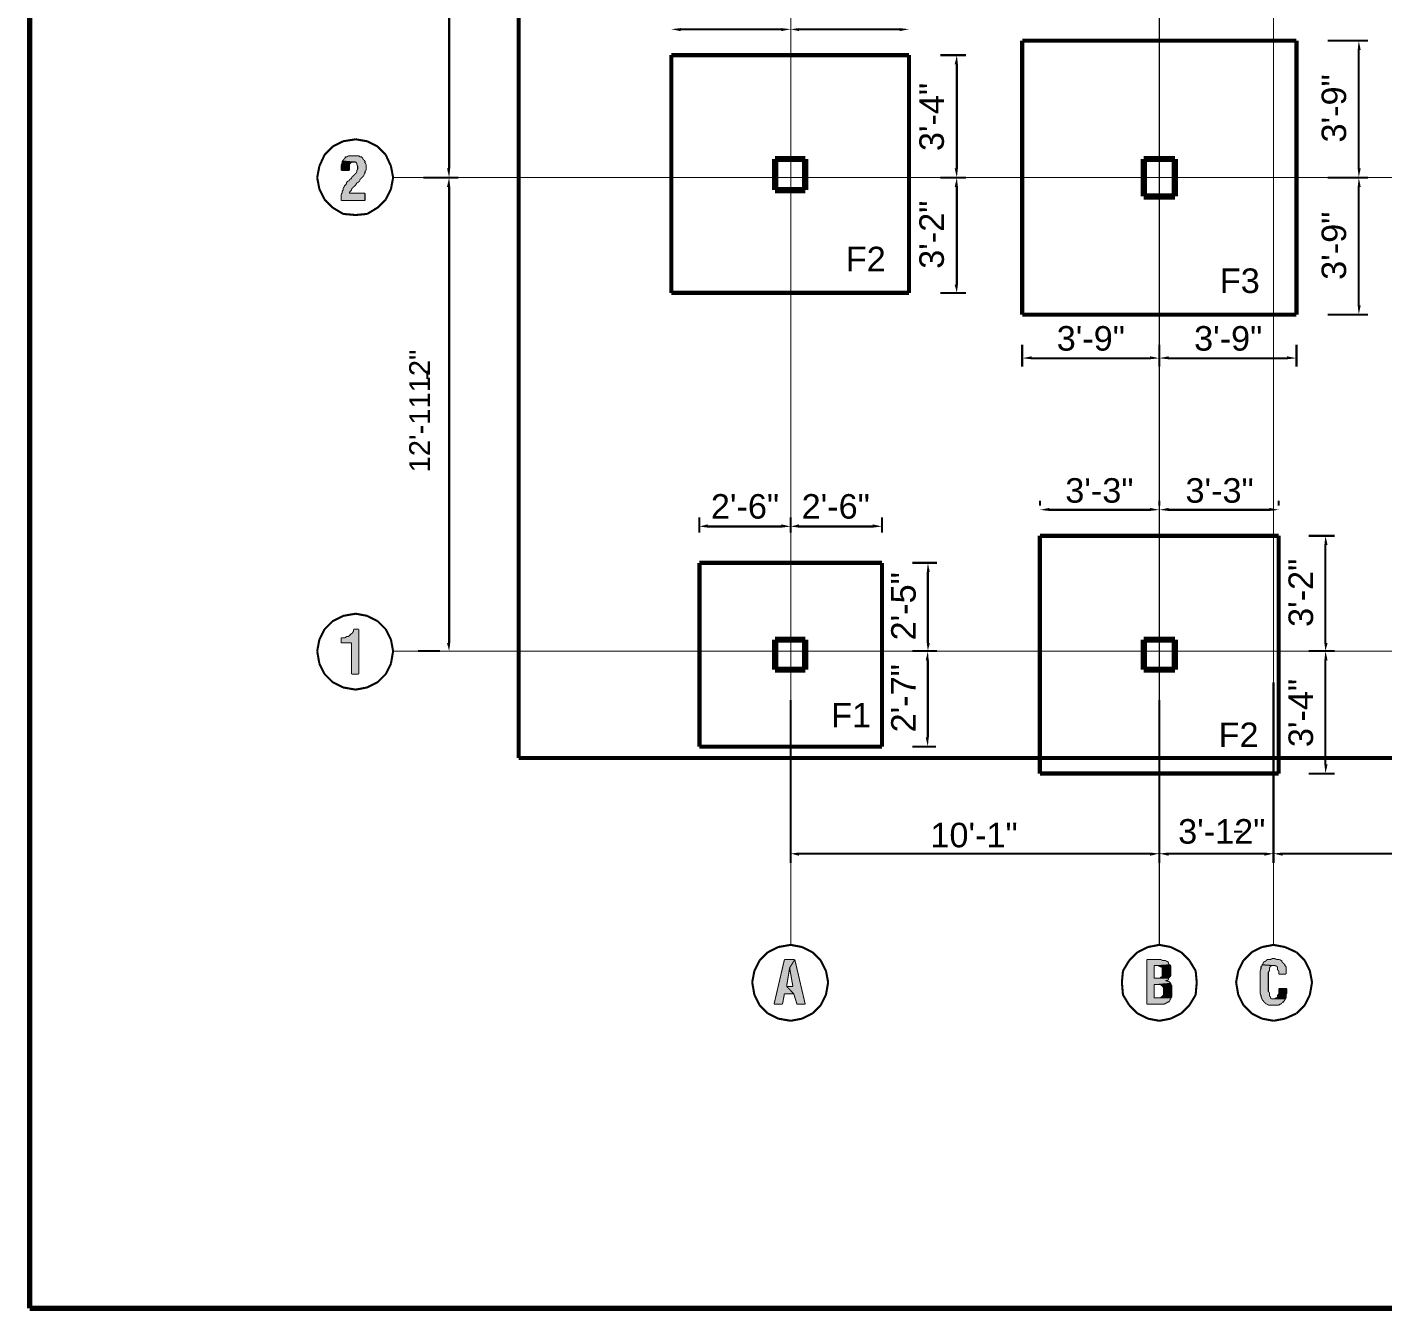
# Model space of a CAD drawing. Header units: millimetres. Extents: x 5 to 350, y 3 to 213.
# Drawn here: x 5 to 115.6, y 2.9 to 107.6 of the extents above; entities that cross this region are included whole.
import ezdxf

# ---------------------------------------------------------------- set-up
doc = ezdxf.new("R2010")
doc.units = ezdxf.units.MM
for name, color, linetype in [('H', 251, 'Continuous'), ('P', 255, 'Continuous'), ('T', 255, 'Continuous')]:
    doc.layers.add(name, color=color, linetype=linetype)
doc.styles.get("Standard").update_dxf_attribs({"font": 'arial.ttf'})

msp = doc.modelspace()

# ---------------------------------------------------------------- hatches: boundary and pattern name
at = {"layer": 'H', "linetype": 'Continuous'}
for points in [[(58.332, 107.28), (57.573, 107.438), (58.332, 107.527), (58.332, 107.28)], [(66.552, 107.28), (66.552, 107.527), (67.31, 107.438), (66.552, 107.28)], [(67.98, 107.28), (67.31, 107.438), (67.98, 107.527), (67.98, 107.28)], [(76.2, 107.28), (76.2, 107.527), (76.958, 107.438), (76.2, 107.28)], [(113.542, 105.745), (113.63, 106.504), (113.788, 105.745), (113.542, 105.745)], [(80.68, 104.563), (80.857, 105.322), (80.945, 104.563), (80.68, 104.563)], [(30.656, 93.468), (30.656, 93.98), (30.727, 94.068), (30.727, 94.227), (30.815, 94.315), (30.815, 94.492), (30.903, 94.58), (30.903, 94.65), (31.08, 94.827), (31.08, 94.915), (31.238, 95.074), (31.327, 95.074), (31.327, 95.162), (31.415, 95.25), (31.503, 95.25), (31.503, 95.338), (31.926, 95.762), (31.926, 95.92), (31.997, 96.008), (31.997, 96.273), (31.926, 96.432), (31.926, 96.52), (31.838, 96.608), (31.662, 96.608), (30.727, 96.696), (30.815, 96.696), (30.815, 96.767), (30.992, 96.943), (30.992, 97.032), (31.15, 97.032), (31.238, 97.12), (32.085, 97.12), (32.173, 97.032), (32.35, 97.032), (32.35, 96.943), (32.42, 96.943), (32.42, 96.855), (32.597, 96.696), (32.597, 96.52), (32.685, 96.432), (32.685, 95.92), (32.597, 95.85), (32.597, 95.673), (32.508, 95.585), (32.508, 95.497), (32.173, 95.162), (32.173, 95.074), (31.997, 94.915), (31.926, 94.915), (31.838, 94.738), (31.503, 94.403), (31.503, 94.315), (31.327, 94.156), (31.327, 94.068), (32.597, 94.068), (32.597, 93.468), (30.656, 93.468)], [(30.656, 95.92), (30.656, 96.344), (30.727, 96.52), (30.727, 96.696), (31.662, 96.608), (31.503, 96.608), (31.327, 96.432), (31.327, 95.92), (30.656, 95.92)], [(39.458, 95.338), (39.282, 96.097), (39.546, 96.097), (39.458, 95.338)], [(39.282, 94.58), (39.458, 95.338), (39.546, 94.58), (39.282, 94.58)], [(80.857, 95.338), (80.68, 96.097), (80.945, 96.097), (80.857, 95.338)], [(80.68, 94.58), (80.857, 95.338), (80.945, 94.58), (80.68, 94.58)], [(113.63, 95.338), (113.542, 96.097), (113.788, 96.097), (113.63, 95.338)], [(113.542, 94.58), (113.63, 95.338), (113.788, 94.58), (113.542, 94.58)], [(80.857, 85.937), (80.68, 86.607), (80.945, 86.607), (80.857, 85.937)], [(113.63, 84.155), (113.542, 84.914), (113.788, 84.914), (113.63, 84.155)], [(86.96, 80.522), (86.184, 80.61), (86.96, 80.768), (86.96, 80.522)], [(96.608, 80.522), (96.608, 80.768), (97.367, 80.61), (96.608, 80.522)], [(98.125, 80.522), (97.367, 80.61), (98.125, 80.768), (98.125, 80.522)], [(107.774, 80.522), (107.774, 80.768), (108.55, 80.61), (107.774, 80.522)], [(88.388, 68.157), (87.63, 68.245), (88.388, 68.404), (88.388, 68.157)], [(96.608, 68.157), (96.608, 68.404), (97.367, 68.245), (96.608, 68.157)], [(98.125, 68.157), (97.367, 68.245), (98.125, 68.404), (98.125, 68.157)], [(106.345, 68.157), (106.345, 68.404), (107.103, 68.245), (106.345, 68.157)], [(60.537, 66.798), (59.866, 66.887), (60.537, 67.063), (60.537, 66.798)], [(66.552, 66.798), (66.552, 67.063), (67.31, 66.887), (66.552, 66.798)], [(67.98, 66.798), (67.31, 66.887), (67.98, 67.063), (67.98, 66.798)], [(73.995, 66.798), (73.995, 67.063), (74.754, 66.887), (73.995, 66.798)], [(110.825, 65.37), (110.913, 66.128), (111.09, 65.37), (110.825, 65.37)], [(78.405, 63.165), (78.493, 63.923), (78.652, 63.165), (78.405, 63.165)], [(31.503, 54.857), (31.503, 57.397), (30.656, 57.397), (30.656, 57.82), (30.992, 57.82), (31.08, 57.908), (31.238, 57.908), (31.503, 58.173), (31.574, 58.173), (31.574, 58.244), (31.662, 58.332), (31.662, 58.508), (32.085, 58.508), (32.085, 54.857), (31.503, 54.857)], [(39.458, 56.727), (39.282, 57.397), (39.546, 57.397), (39.458, 56.727)], [(78.317, 55.968), (78.493, 56.727), (78.564, 55.968), (78.317, 55.968)], [(78.493, 56.727), (78.405, 57.397), (78.652, 57.397), (78.493, 56.727)], [(110.913, 56.727), (110.825, 57.397), (111.09, 57.397), (110.913, 56.727)], [(110.825, 55.968), (110.913, 56.727), (111.09, 55.968), (110.825, 55.968)], [(78.493, 48.93), (78.317, 49.706), (78.564, 49.706), (78.493, 48.93)], [(110.913, 46.743), (110.825, 47.502), (111.09, 47.502), (110.913, 46.743)], [(67.98, 40.04), (67.31, 40.217), (67.98, 40.305), (67.98, 40.04)], [(96.608, 40.04), (96.608, 40.305), (97.367, 40.217), (96.608, 40.04)], [(98.125, 40.04), (97.367, 40.217), (98.125, 40.305), (98.125, 40.04)], [(105.922, 40.04), (105.922, 40.305), (106.68, 40.217), (105.922, 40.04)], [(107.438, 40.04), (106.68, 40.217), (107.438, 40.305), (107.438, 40.04)], [(65.952, 27.94), (66.798, 31.574), (67.645, 31.574), (67.222, 30.903), (66.975, 29.386), (67.557, 28.787), (66.798, 28.787), (66.64, 27.94), (65.952, 27.94)], [(67.822, 27.94), (67.557, 28.787), (66.975, 29.386), (67.486, 29.386), (67.222, 30.903), (67.645, 31.574), (68.492, 27.94), (67.822, 27.94)], [(96.344, 27.94), (96.344, 31.574), (97.543, 31.574), (97.614, 31.503), (97.878, 31.503), (97.966, 31.415), (98.037, 31.415), (98.125, 31.327), (98.125, 31.238), (98.213, 31.15), (97.19, 31.08), (96.943, 31.08), (96.943, 30.057), (98.125, 30.057), (98.125, 29.968), (98.037, 29.88), (97.878, 29.88), (97.966, 29.81), (98.125, 29.81), (98.302, 29.633), (97.19, 29.545), (96.943, 29.545), (96.943, 28.452), (98.302, 28.452), (98.302, 28.363), (98.213, 28.275), (98.213, 28.187), (98.125, 28.116), (98.037, 28.116), (97.966, 28.028), (97.878, 28.028), (97.79, 27.94), (96.344, 27.94)], [(97.455, 30.057), (97.455, 30.145), (97.543, 30.145), (97.614, 30.233), (97.614, 30.903), (97.543, 30.992), (97.455, 30.992), (97.278, 31.08), (97.19, 31.08), (98.213, 31.15), (98.302, 31.08), (98.302, 30.233), (98.125, 30.057), (97.455, 30.057)], [(106.257, 27.852), (106.168, 27.94), (106.08, 27.94), (105.833, 28.187), (105.833, 28.275), (105.745, 28.275), (105.745, 28.363), (105.657, 28.54), (105.657, 28.698), (105.586, 28.787), (105.586, 30.656), (105.657, 30.815), (105.657, 30.992), (105.745, 31.08), (105.745, 31.15), (106.68, 31.08), (106.504, 31.08), (106.345, 30.903), (106.345, 30.656), (106.257, 30.568), (106.257, 28.963), (106.345, 28.875), (106.345, 28.61), (106.433, 28.54), (106.433, 28.452), (106.504, 28.363), (107.615, 28.363), (107.615, 28.275), (107.527, 28.187), (107.527, 28.116), (107.438, 28.116), (107.28, 27.94), (107.192, 27.94), (107.103, 27.852), (106.257, 27.852)], [(107.103, 30.392), (107.103, 30.656), (107.015, 30.727), (107.015, 30.992), (106.927, 30.992), (106.856, 31.08), (106.68, 31.08), (105.745, 31.15), (105.833, 31.238), (105.833, 31.327), (105.922, 31.415), (106.01, 31.415), (106.168, 31.574), (106.433, 31.574), (106.592, 31.662), (106.768, 31.662), (106.927, 31.574), (107.192, 31.574), (107.28, 31.503), (107.35, 31.503), (107.35, 31.415), (107.615, 31.15), (107.615, 31.08), (107.703, 30.992), (107.703, 30.392), (107.103, 30.392)], [(97.455, 28.452), (97.543, 28.54), (97.614, 28.54), (97.614, 28.61), (97.702, 28.698), (97.702, 29.298), (97.614, 29.386), (97.614, 29.457), (97.543, 29.457), (97.455, 29.545), (97.19, 29.545), (98.302, 29.633), (98.302, 29.545), (98.39, 29.457), (98.39, 28.54), (98.302, 28.452), (97.455, 28.452)], [(106.768, 28.363), (106.856, 28.452), (106.927, 28.452), (107.015, 28.54), (107.015, 28.698), (107.103, 28.787), (107.103, 29.21), (107.774, 29.21), (107.774, 28.875), (107.703, 28.698), (107.703, 28.452), (107.615, 28.363), (106.768, 28.363)]]:
    msp.add_hatch(color=256, dxfattribs=at).paths.add_polyline_path(points)

# ---------------------------------------------------------------- linework, layer by layer
at = {"layer": 'P'}
for points, const_width in [([(5.256, 3.14), (5.256, 212.513)], 0.423), ([(5.256, 3.14), (5.256, 212.513)], 0.423), ([(67.31, 32.773), (67.31, 198.543)], 0.085), ([(97.367, 32.773), (97.367, 198.543)], 0.085), ([(106.68, 32.773), (106.68, 198.543)], 0.085), ([(45.12, 182.21), (45.12, 48.013)], 0.339), ([(39.458, 96.097), (39.458, 129.875)], 0.169), ([(58.332, 107.438), (66.552, 107.438)], 0.169), ([(67.98, 107.438), (76.2, 107.438)], 0.169), ([(108.55, 106.504), (86.184, 106.504)], 0.339), ([(86.184, 106.504), (86.184, 84.155)], 0.339), ([(108.55, 84.155), (108.55, 106.504)], 0.339), ([(111.09, 106.504), (114.388, 106.504)], 0.169), ([(76.958, 105.322), (57.573, 105.322)], 0.339), ([(57.573, 105.322), (57.573, 85.937)], 0.339), ([(76.958, 85.937), (76.958, 105.322)], 0.339), ([(79.498, 105.322), (81.615, 105.322)], 0.169), ([(113.63, 105.745), (113.63, 96.097)], 0.169), ([(80.857, 96.097), (80.857, 104.563)], 0.169), ([(31.838, 98.46), (30.815, 98.302)], 0.169), ([(32.773, 98.302), (31.838, 98.46)], 0.169), ([(29.968, 97.878), (29.298, 97.19)], 0.169), ([(30.815, 98.302), (29.968, 97.878)], 0.169), ([(33.62, 97.878), (32.773, 98.302)], 0.169), ([(34.29, 97.19), (33.62, 97.878)], 0.169), ([(28.875, 96.273), (28.698, 95.338)], 0.169), ([(29.298, 97.19), (28.875, 96.273)], 0.169), ([(30.727, 96.52), (30.656, 96.344)], 0.085), ([(30.656, 96.344), (30.656, 96.273)], 0.085), ([(30.656, 96.273), (30.656, 96.185)], 0.085), ([(30.656, 96.185), (30.656, 96.008)], 0.085), ([(30.727, 96.696), (30.727, 96.608)], 0.085), ([(31.662, 96.608), (30.727, 96.696)], 0.085), ([(30.815, 96.696), (30.727, 96.696)], 0.085), ([(30.727, 96.696), (31.662, 96.608)], 0.085), ([(30.727, 96.608), (30.727, 96.52)], 0.085), ([(30.903, 96.855), (30.815, 96.767)], 0.085), ([(30.815, 96.767), (30.815, 96.696)], 0.085), ([(30.992, 96.943), (30.903, 96.855)], 0.085), ([(31.08, 97.032), (30.992, 97.032)], 0.085), ([(30.992, 97.032), (30.992, 96.943)], 0.085), ([(31.15, 97.032), (31.08, 97.032)], 0.085), ([(31.238, 97.12), (31.15, 97.032)], 0.085), ([(31.327, 97.12), (31.238, 97.12)], 0.085), ([(31.503, 97.12), (31.327, 97.12)], 0.085), ([(31.327, 96.432), (31.415, 96.52)], 0.085), ([(31.327, 96.344), (31.327, 96.432)], 0.085), ([(31.327, 96.273), (31.327, 96.344)], 0.085), ([(31.327, 96.185), (31.327, 96.273)], 0.085), ([(31.327, 96.097), (31.327, 96.185)], 0.085), ([(31.415, 96.52), (31.503, 96.608)], 0.085), ([(31.574, 97.12), (31.503, 97.12)], 0.085), ([(31.503, 96.608), (31.574, 96.608)], 0.085), ([(31.662, 97.12), (31.574, 97.12)], 0.085), ([(31.574, 96.608), (31.662, 96.608)], 0.085), ([(31.75, 97.12), (31.662, 97.12)], 0.085), ([(31.662, 96.608), (31.75, 96.608)], 0.085), ([(31.926, 97.12), (31.75, 97.12)], 0.085), ([(31.75, 96.608), (31.838, 96.608)], 0.085), ([(31.838, 96.608), (31.926, 96.52)], 0.085), ([(31.997, 97.12), (31.926, 97.12)], 0.085), ([(31.926, 96.52), (31.926, 96.432)], 0.085), ([(31.926, 96.432), (31.997, 96.273)], 0.085), ([(32.085, 97.12), (31.997, 97.12)], 0.085), ([(31.997, 96.273), (31.997, 96.185)], 0.085), ([(31.997, 96.185), (31.997, 96.097)], 0.085), ([(32.173, 97.032), (32.085, 97.12)], 0.085), ([(32.262, 97.032), (32.173, 97.032)], 0.085), ([(32.35, 97.032), (32.262, 97.032)], 0.085), ([(32.35, 96.943), (32.35, 97.032)], 0.085), ([(32.42, 96.943), (32.35, 96.943)], 0.085), ([(32.42, 96.855), (32.42, 96.943)], 0.085), ([(32.508, 96.767), (32.42, 96.855)], 0.085), ([(32.597, 96.696), (32.508, 96.767)], 0.085), ([(32.597, 96.608), (32.597, 96.696)], 0.085), ([(32.597, 96.52), (32.597, 96.608)], 0.085), ([(32.685, 96.432), (32.597, 96.52)], 0.085), ([(32.685, 96.344), (32.685, 96.432)], 0.085), ([(32.685, 96.273), (32.685, 96.344)], 0.085), ([(32.685, 96.185), (32.685, 96.273)], 0.085), ([(32.685, 96.097), (32.685, 96.185)], 0.085), ([(34.713, 96.273), (34.29, 97.19)], 0.169), ([(34.89, 95.338), (34.713, 96.273)], 0.169), ([(66.04, 96.855), (68.492, 96.855)], 0.508), ([(66.04, 94.315), (66.04, 96.855)], 0.508), ([(66.04, 96.855), (66.04, 96.855)], 0.508), ([(68.492, 96.855), (68.492, 94.315)], 0.508), ([(96.097, 96.855), (98.637, 96.855)], 0.508), ([(96.097, 93.804), (96.097, 96.855)], 0.508), ([(96.097, 96.855), (96.097, 96.855)], 0.508), ([(98.637, 96.855), (98.637, 93.804)], 0.508), ([(28.698, 95.338), (28.875, 94.403)], 0.169), ([(30.656, 96.008), (30.656, 95.92)], 0.085), ([(30.656, 95.92), (31.327, 95.92)], 0.085), ([(31.238, 95.074), (31.15, 95.003)], 0.085), ([(31.327, 95.074), (31.238, 95.074)], 0.085), ([(31.327, 96.008), (31.327, 96.097)], 0.085), ([(31.327, 95.92), (31.327, 96.008)], 0.085), ([(31.415, 95.25), (31.327, 95.162)], 0.085), ([(31.327, 95.162), (31.327, 95.074)], 0.085), ([(31.503, 95.25), (31.415, 95.25)], 0.085), ([(31.574, 95.426), (31.503, 95.338)], 0.085), ([(31.503, 95.338), (31.503, 95.25)], 0.085), ([(31.662, 95.497), (31.574, 95.426)], 0.085), ([(31.75, 95.585), (31.662, 95.497)], 0.085), ([(31.838, 95.673), (31.75, 95.585)], 0.085), ([(31.926, 95.762), (31.838, 95.673)], 0.085), ([(31.997, 96.008), (31.926, 95.92)], 0.085), ([(31.926, 95.92), (31.926, 95.85)], 0.085), ([(31.926, 95.85), (31.926, 95.762)], 0.085), ([(31.997, 96.097), (31.997, 96.008)], 0.085), ([(32.085, 95.003), (32.173, 95.074)], 0.085), ([(32.173, 95.162), (32.262, 95.25)], 0.085), ([(32.173, 95.074), (32.173, 95.162)], 0.085), ([(32.262, 95.25), (32.35, 95.338)], 0.085), ([(32.35, 95.338), (32.42, 95.426)], 0.085), ([(32.42, 95.426), (32.508, 95.497)], 0.085), ([(32.508, 95.585), (32.597, 95.673)], 0.085), ([(32.508, 95.497), (32.508, 95.585)], 0.085), ([(32.597, 95.85), (32.685, 95.92)], 0.085), ([(32.597, 95.762), (32.597, 95.85)], 0.085), ([(32.597, 95.673), (32.597, 95.762)], 0.085), ([(32.685, 96.008), (32.685, 96.097)], 0.085), ([(32.685, 95.92), (32.685, 96.008)], 0.085), ([(34.713, 94.403), (34.89, 95.338)], 0.169), ([(34.89, 95.338), (34.89, 95.338)], 0.169), ([(34.89, 95.338), (251.46, 95.338)], 0.085), ([(37.342, 95.338), (40.217, 95.338)], 0.169), ([(37.342, 95.338), (40.217, 95.338)], 0.169), ([(79.498, 95.338), (81.615, 95.338)], 0.169), ([(79.498, 95.338), (81.615, 95.338)], 0.169), ([(111.09, 95.338), (114.388, 95.338)], 0.169), ([(111.09, 95.338), (114.388, 95.338)], 0.169), ([(28.875, 94.403), (29.298, 93.557)], 0.169), ([(30.727, 94.068), (30.656, 93.98)], 0.085), ([(30.656, 93.98), (30.656, 93.892)], 0.085), ([(30.815, 94.315), (30.727, 94.227)], 0.085), ([(30.727, 94.227), (30.727, 94.156)], 0.085), ([(30.727, 94.156), (30.727, 94.068)], 0.085), ([(30.903, 94.58), (30.815, 94.492)], 0.085), ([(30.815, 94.492), (30.815, 94.403)], 0.085), ([(30.815, 94.403), (30.815, 94.315)], 0.085), ([(30.992, 94.738), (30.903, 94.65)], 0.085), ([(30.903, 94.65), (30.903, 94.58)], 0.085), ([(31.08, 94.827), (30.992, 94.738)], 0.085), ([(31.15, 95.003), (31.08, 94.915)], 0.085), ([(31.08, 94.915), (31.08, 94.827)], 0.085), ([(31.327, 94.156), (31.415, 94.227)], 0.085), ([(31.327, 94.068), (31.327, 94.156)], 0.085), ([(32.597, 94.068), (31.327, 94.068)], 0.085), ([(31.415, 94.227), (31.503, 94.315)], 0.085), ([(31.503, 94.403), (31.574, 94.492)], 0.085), ([(31.503, 94.315), (31.503, 94.403)], 0.085), ([(31.574, 94.492), (31.662, 94.58)], 0.085), ([(31.662, 94.58), (31.75, 94.65)], 0.085), ([(31.75, 94.65), (31.838, 94.738)], 0.085), ([(31.838, 94.738), (31.926, 94.915)], 0.085), ([(31.926, 94.915), (31.997, 94.915)], 0.085), ([(31.997, 94.915), (32.085, 95.003)], 0.085), ([(32.597, 93.468), (32.597, 94.068)], 0.085), ([(34.29, 93.557), (34.713, 94.403)], 0.169), ([(39.458, 57.397), (39.458, 94.58)], 0.169), ([(68.492, 94.315), (66.04, 94.315)], 0.508), ([(80.857, 86.607), (80.857, 94.58)], 0.169), ([(98.637, 93.804), (96.097, 93.804)], 0.508), ([(113.63, 94.58), (113.63, 84.914)], 0.169), ([(29.298, 93.557), (29.968, 92.886)], 0.169), ([(29.968, 92.886), (30.815, 92.375)], 0.169), ([(30.656, 93.892), (30.656, 93.804)], 0.085), ([(30.656, 93.804), (30.656, 93.733)], 0.085), ([(30.656, 93.733), (30.656, 93.645)], 0.085), ([(30.656, 93.645), (30.656, 93.557)], 0.085), ([(30.656, 93.557), (30.656, 93.468)], 0.085), ([(30.656, 93.468), (32.597, 93.468)], 0.085), ([(32.773, 92.375), (33.62, 92.886)], 0.169), ([(33.62, 92.886), (34.29, 93.557)], 0.169), ([(30.815, 92.375), (31.838, 92.287)], 0.169), ([(31.838, 92.287), (32.773, 92.375)], 0.169), ([(57.573, 85.937), (76.958, 85.937)], 0.339), ([(57.573, 85.937), (57.573, 85.937)], 0.339), ([(79.498, 85.937), (81.615, 85.937)], 0.169), ([(86.184, 84.155), (108.55, 84.155)], 0.339), ([(86.184, 84.155), (86.184, 84.155)], 0.339), ([(111.09, 84.155), (114.388, 84.155)], 0.169), ([(86.184, 81.703), (86.184, 79.922)], 0.169), ([(97.367, 81.703), (97.367, 79.922)], 0.169), ([(97.367, 81.703), (97.367, 79.922)], 0.169), ([(108.55, 81.703), (108.55, 79.922)], 0.169), ([(37.677, 78.916), (37.677, 79.587)], 0.169), ([(86.96, 80.61), (96.608, 80.61)], 0.169), ([(98.125, 80.61), (107.774, 80.61)], 0.169), ([(87.63, 68.58), (87.63, 69.003)], 0.169), ([(97.367, 68.58), (97.367, 69.003)], 0.169), ([(97.367, 68.58), (97.367, 69.003)], 0.169), ([(107.103, 68.58), (107.103, 69.003)], 0.169), ([(59.866, 66.375), (59.866, 67.645)], 0.169), ([(67.31, 66.375), (67.31, 67.645)], 0.169), ([(67.31, 66.375), (67.31, 67.645)], 0.169), ([(74.754, 66.375), (74.754, 67.645)], 0.169), ([(88.388, 68.245), (96.608, 68.245)], 0.169), ([(98.125, 68.245), (106.345, 68.245)], 0.169), ([(66.552, 66.887), (60.537, 66.887)], 0.169), ([(67.98, 66.887), (73.995, 66.887)], 0.169), ([(107.103, 66.128), (87.63, 66.128)], 0.339), ([(87.63, 66.128), (87.63, 46.743)], 0.339), ([(107.103, 46.743), (107.103, 66.128)], 0.339), ([(109.555, 66.128), (111.672, 66.128)], 0.169), ([(110.913, 57.397), (110.913, 65.37)], 0.169), ([(74.754, 63.923), (59.866, 63.923)], 0.339), ([(59.866, 63.923), (59.866, 48.93)], 0.339), ([(74.754, 48.93), (74.754, 63.923)], 0.339), ([(77.223, 63.923), (79.252, 63.923)], 0.169), ([(78.493, 57.397), (78.493, 63.165)], 0.169), ([(31.838, 59.778), (30.815, 59.602)], 0.169), ([(32.773, 59.602), (31.838, 59.778)], 0.169), ([(29.968, 59.178), (29.298, 58.508)], 0.169), ([(30.815, 59.602), (29.968, 59.178)], 0.169), ([(33.62, 59.178), (32.773, 59.602)], 0.169), ([(34.29, 58.508), (33.62, 59.178)], 0.169), ([(28.875, 57.662), (28.698, 56.727)], 0.169), ([(29.298, 58.508), (28.875, 57.662)], 0.169), ([(30.727, 57.82), (30.656, 57.82)], 0.085), ([(30.656, 57.82), (30.656, 57.397)], 0.085), ([(30.903, 57.82), (30.727, 57.82)], 0.085), ([(30.992, 57.82), (30.903, 57.82)], 0.085), ([(31.08, 57.908), (30.992, 57.82)], 0.085), ([(31.15, 57.908), (31.08, 57.908)], 0.085), ([(31.238, 57.908), (31.15, 57.908)], 0.085), ([(31.327, 57.997), (31.238, 57.908)], 0.085), ([(31.415, 58.085), (31.327, 57.997)], 0.085), ([(31.503, 58.173), (31.415, 58.085)], 0.085), ([(31.574, 58.173), (31.503, 58.173)], 0.085), ([(31.662, 58.332), (31.574, 58.244)], 0.085), ([(31.574, 58.244), (31.574, 58.173)], 0.085), ([(32.085, 58.508), (31.662, 58.508)], 0.085), ([(31.662, 58.508), (31.662, 58.332)], 0.085), ([(32.085, 54.857), (32.085, 58.508)], 0.085), ([(34.713, 57.662), (34.29, 58.508)], 0.169), ([(34.89, 56.727), (34.713, 57.662)], 0.169), ([(68.492, 57.662), (66.04, 57.662)], 0.508), ([(66.04, 57.662), (66.04, 55.21)], 0.508), ([(68.492, 55.21), (68.492, 57.662)], 0.508), ([(98.637, 57.662), (96.097, 57.662)], 0.508), ([(96.097, 57.662), (96.097, 55.21)], 0.508), ([(98.637, 55.21), (98.637, 57.662)], 0.508), ([(28.698, 56.727), (28.875, 55.704)], 0.169), ([(30.656, 57.397), (31.503, 57.397)], 0.085), ([(31.503, 57.397), (31.503, 54.857)], 0.085), ([(34.713, 55.704), (34.89, 56.727)], 0.169), ([(34.89, 56.727), (34.89, 56.727)], 0.169), ([(34.89, 56.727), (251.46, 56.727)], 0.085), ([(36.918, 56.727), (38.7, 56.727)], 0.169), ([(77.223, 56.727), (79.163, 56.727)], 0.169), ([(77.223, 56.727), (79.252, 56.727)], 0.169), ([(109.555, 56.727), (111.672, 56.727)], 0.169), ([(109.555, 56.727), (111.672, 56.727)], 0.169), ([(28.875, 55.704), (29.298, 54.857)], 0.169), ([(34.29, 54.857), (34.713, 55.704)], 0.169), ([(66.04, 55.21), (68.492, 55.21)], 0.508), ([(66.04, 55.21), (66.04, 55.21)], 0.508), ([(78.493, 49.706), (78.493, 55.968)], 0.169), ([(96.097, 55.21), (98.637, 55.21)], 0.508), ([(96.097, 55.21), (96.097, 55.21)], 0.508), ([(110.913, 47.502), (110.913, 55.968)], 0.169), ([(29.298, 54.857), (29.968, 54.187)], 0.169), ([(29.968, 54.187), (30.815, 53.763)], 0.169), ([(31.503, 54.857), (32.085, 54.857)], 0.085), ([(32.773, 53.763), (33.62, 54.187)], 0.169), ([(33.62, 54.187), (34.29, 54.857)], 0.169), ([(106.68, 54.187), (106.68, 39.458)], 0.169), ([(106.68, 54.187), (106.68, 39.458)], 0.169), ([(30.815, 53.763), (31.838, 53.587)], 0.169), ([(31.838, 53.587), (32.773, 53.763)], 0.169), ([(67.31, 52.74), (67.31, 39.458)], 0.169), ([(97.367, 52.74), (97.367, 39.458)], 0.169), ([(97.367, 52.74), (97.367, 39.458)], 0.169), ([(59.866, 48.93), (74.754, 48.93)], 0.339), ([(59.866, 48.93), (59.866, 48.93)], 0.339), ([(77.223, 48.93), (79.163, 48.93)], 0.169), ([(45.12, 48.013), (236.132, 48.013)], 0.339), ([(45.12, 48.013), (45.12, 48.013)], 0.339), ([(87.63, 46.743), (107.103, 46.743)], 0.339), ([(87.63, 46.743), (87.63, 46.743)], 0.339), ([(109.555, 46.743), (111.672, 46.743)], 0.169), ([(103.47, 41.998), (104.14, 41.998)], 0.169), ([(67.98, 40.217), (96.608, 40.217)], 0.169), ([(98.125, 40.217), (105.922, 40.217)], 0.169), ([(107.438, 40.217), (131.904, 40.217)], 0.169), ([(65.44, 32.173), (64.77, 31.503)], 0.169), ([(66.287, 32.597), (65.44, 32.173)], 0.169), ([(67.31, 32.773), (66.287, 32.597)], 0.169), ([(68.245, 32.597), (67.31, 32.773)], 0.169), ([(69.092, 32.173), (68.245, 32.597)], 0.169), ([(69.762, 31.503), (69.092, 32.173)], 0.169), ([(95.585, 32.173), (94.915, 31.503)], 0.169), ([(96.432, 32.597), (95.585, 32.173)], 0.169), ([(97.367, 32.773), (96.432, 32.597)], 0.169), ([(98.302, 32.597), (97.367, 32.773)], 0.169), ([(99.148, 32.173), (98.302, 32.597)], 0.169), ([(99.818, 31.503), (99.148, 32.173)], 0.169), ([(104.898, 32.173), (104.228, 31.503)], 0.169), ([(105.745, 32.597), (104.898, 32.173)], 0.169), ([(106.68, 32.773), (105.745, 32.597)], 0.169), ([(107.615, 32.597), (106.68, 32.773)], 0.169), ([(108.55, 32.173), (107.615, 32.597)], 0.169), ([(109.22, 31.503), (108.55, 32.173)], 0.169), ([(64.77, 31.503), (64.347, 30.656)], 0.169), ([(66.798, 31.574), (65.952, 27.94)], 0.085), ([(67.645, 31.574), (66.798, 31.574)], 0.085), ([(67.222, 30.903), (67.645, 31.574)], 0.085), ([(67.645, 31.574), (67.222, 30.903)], 0.085), ([(68.492, 27.94), (67.645, 31.574)], 0.085), ([(70.185, 30.656), (69.762, 31.503)], 0.169), ([(94.915, 31.503), (94.403, 30.656)], 0.169), ([(97.367, 31.574), (96.344, 31.574)], 0.085), ([(96.344, 31.574), (96.344, 27.94)], 0.085), ([(96.943, 30.057), (96.943, 31.08)], 0.085), ([(96.943, 31.08), (97.19, 31.08)], 0.085), ([(98.213, 31.15), (97.19, 31.08)], 0.085), ([(97.19, 31.08), (98.213, 31.15)], 0.085), ([(97.19, 31.08), (97.278, 31.08)], 0.085), ([(97.278, 31.08), (97.455, 30.992)], 0.085), ([(97.543, 31.574), (97.367, 31.574)], 0.085), ([(97.455, 30.992), (97.543, 30.992)], 0.085), ([(97.614, 31.503), (97.543, 31.574)], 0.085), ([(97.543, 30.992), (97.614, 30.903)], 0.085), ([(97.702, 31.503), (97.614, 31.503)], 0.085), ([(97.79, 31.503), (97.702, 31.503)], 0.085), ([(97.878, 31.503), (97.79, 31.503)], 0.085), ([(97.966, 31.415), (97.878, 31.503)], 0.085), ([(98.037, 31.415), (97.966, 31.415)], 0.085), ([(98.125, 31.327), (98.037, 31.415)], 0.085), ([(98.125, 31.238), (98.125, 31.327)], 0.085), ([(98.213, 31.15), (98.125, 31.238)], 0.085), ([(98.302, 31.08), (98.213, 31.15)], 0.085), ([(98.302, 30.992), (98.302, 31.08)], 0.085), ([(98.302, 30.815), (98.302, 30.992)], 0.085), ([(100.33, 30.656), (99.818, 31.503)], 0.169), ([(104.228, 31.503), (103.805, 30.656)], 0.169), ([(105.745, 31.08), (105.657, 30.992)], 0.085), ([(105.657, 30.992), (105.657, 30.903)], 0.085), ([(105.833, 31.238), (105.745, 31.15)], 0.085), ([(105.745, 31.15), (105.745, 31.08)], 0.085), ([(106.68, 31.08), (105.745, 31.15)], 0.085), ([(105.745, 31.15), (106.68, 31.08)], 0.085), ([(105.922, 31.415), (105.833, 31.327)], 0.085), ([(105.833, 31.327), (105.833, 31.238)], 0.085), ([(106.01, 31.415), (105.922, 31.415)], 0.085), ([(106.08, 31.503), (106.01, 31.415)], 0.085), ([(106.168, 31.574), (106.08, 31.503)], 0.085), ([(106.257, 31.574), (106.168, 31.574)], 0.085), ([(106.345, 31.574), (106.257, 31.574)], 0.085), ([(106.433, 31.574), (106.345, 31.574)], 0.085), ([(106.345, 30.903), (106.433, 30.992)], 0.085), ([(106.592, 31.662), (106.433, 31.574)], 0.085), ([(106.433, 30.992), (106.504, 31.08)], 0.085), ([(106.504, 31.08), (106.592, 31.08)], 0.085), ([(106.68, 31.662), (106.592, 31.662)], 0.085), ([(106.592, 31.08), (106.68, 31.08)], 0.085), ([(106.768, 31.662), (106.68, 31.662)], 0.085), ([(106.68, 31.08), (106.768, 31.08)], 0.085), ([(106.927, 31.574), (106.768, 31.662)], 0.085), ([(106.768, 31.08), (106.856, 31.08)], 0.085), ([(106.856, 31.08), (106.927, 30.992)], 0.085), ([(107.015, 31.574), (106.927, 31.574)], 0.085), ([(106.927, 30.992), (107.015, 30.992)], 0.085), ([(107.103, 31.574), (107.015, 31.574)], 0.085), ([(107.015, 30.992), (107.015, 30.903)], 0.085), ([(107.192, 31.574), (107.103, 31.574)], 0.085), ([(107.28, 31.503), (107.192, 31.574)], 0.085), ([(107.35, 31.503), (107.28, 31.503)], 0.085), ([(107.35, 31.415), (107.35, 31.503)], 0.085), ([(107.438, 31.327), (107.35, 31.415)], 0.085), ([(107.527, 31.238), (107.438, 31.327)], 0.085), ([(107.615, 31.15), (107.527, 31.238)], 0.085), ([(107.615, 31.08), (107.615, 31.15)], 0.085), ([(107.703, 30.992), (107.615, 31.08)], 0.085), ([(107.703, 30.903), (107.703, 30.992)], 0.085), ([(109.643, 30.656), (109.22, 31.503)], 0.169), ([(64.347, 30.656), (64.17, 29.722)], 0.169), ([(66.975, 29.386), (67.222, 30.903)], 0.085), ([(67.222, 30.903), (67.486, 29.386)], 0.085), ([(70.362, 29.722), (70.185, 30.656)], 0.169), ([(94.403, 30.656), (94.315, 29.722)], 0.169), ([(97.19, 30.057), (96.943, 30.057)], 0.085), ([(96.943, 30.057), (98.125, 30.057)], 0.085), ([(98.125, 30.057), (96.943, 30.057)], 0.085), ([(97.278, 30.057), (97.19, 30.057)], 0.085), ([(97.455, 30.057), (97.278, 30.057)], 0.085), ([(97.543, 30.145), (97.455, 30.145)], 0.085), ([(97.455, 30.145), (97.455, 30.057)], 0.085), ([(97.614, 30.233), (97.543, 30.145)], 0.085), ([(97.614, 30.903), (97.614, 30.815)], 0.085), ([(97.614, 30.815), (97.614, 30.727)], 0.085), ([(97.614, 30.727), (97.614, 30.568)], 0.085), ([(97.614, 30.568), (97.614, 30.48)], 0.085), ([(97.614, 30.48), (97.614, 30.392)], 0.085), ([(97.614, 30.392), (97.614, 30.304)], 0.085), ([(97.614, 30.304), (97.614, 30.233)], 0.085), ([(97.966, 29.81), (97.878, 29.88)], 0.085), ([(97.878, 29.88), (97.966, 29.88)], 0.085), ([(97.966, 29.88), (98.037, 29.88)], 0.085), ([(98.037, 29.81), (97.966, 29.81)], 0.085), ([(98.037, 29.88), (98.125, 29.968)], 0.085), ([(98.125, 29.81), (98.037, 29.81)], 0.085), ([(98.125, 30.057), (98.213, 30.145)], 0.085), ([(98.125, 29.968), (98.125, 30.057)], 0.085), ([(98.213, 29.722), (98.125, 29.81)], 0.085), ([(98.213, 30.145), (98.302, 30.233)], 0.085), ([(98.302, 30.727), (98.302, 30.815)], 0.085), ([(98.302, 30.656), (98.302, 30.727)], 0.085), ([(98.302, 30.568), (98.302, 30.656)], 0.085), ([(98.302, 30.48), (98.302, 30.568)], 0.085), ([(98.302, 30.304), (98.302, 30.48)], 0.085), ([(98.302, 30.233), (98.302, 30.304)], 0.085), ([(100.418, 29.722), (100.33, 30.656)], 0.169), ([(103.805, 30.656), (103.628, 29.722)], 0.169), ([(105.657, 30.815), (105.586, 30.656)], 0.085), ([(105.586, 30.656), (105.586, 30.568)], 0.085), ([(105.586, 30.568), (105.586, 30.48)], 0.085), ([(105.586, 30.48), (105.586, 30.392)], 0.085), ([(105.586, 30.392), (105.586, 30.304)], 0.085), ([(105.586, 30.304), (105.586, 30.233)], 0.085), ([(105.586, 30.233), (105.586, 30.145)], 0.085), ([(105.586, 30.145), (105.586, 29.968)], 0.085), ([(105.586, 29.968), (105.586, 29.88)], 0.085), ([(105.586, 29.88), (105.586, 29.81)], 0.085), ([(105.586, 29.81), (105.586, 29.633)], 0.085), ([(105.657, 30.903), (105.657, 30.815)], 0.085), ([(106.257, 30.568), (106.345, 30.656)], 0.085), ([(106.257, 30.48), (106.257, 30.568)], 0.085), ([(106.257, 30.392), (106.257, 30.48)], 0.085), ([(106.257, 30.304), (106.257, 30.392)], 0.085), ([(106.257, 30.145), (106.257, 30.304)], 0.085), ([(106.257, 30.057), (106.257, 30.145)], 0.085), ([(106.257, 29.88), (106.257, 30.057)], 0.085), ([(106.257, 29.81), (106.257, 29.88)], 0.085), ([(106.257, 29.633), (106.257, 29.81)], 0.085), ([(106.345, 30.815), (106.345, 30.903)], 0.085), ([(106.345, 30.727), (106.345, 30.815)], 0.085), ([(106.345, 30.656), (106.345, 30.727)], 0.085), ([(107.015, 30.903), (107.015, 30.815)], 0.085), ([(107.015, 30.815), (107.015, 30.727)], 0.085), ([(107.015, 30.727), (107.103, 30.656)], 0.085), ([(107.103, 30.656), (107.103, 30.48)], 0.085), ([(107.103, 30.48), (107.103, 30.392)], 0.085), ([(107.103, 30.392), (107.703, 30.392)], 0.085), ([(107.703, 30.815), (107.703, 30.903)], 0.085), ([(107.703, 30.656), (107.703, 30.815)], 0.085), ([(107.703, 30.568), (107.703, 30.656)], 0.085), ([(107.703, 30.48), (107.703, 30.568)], 0.085), ([(107.703, 30.392), (107.703, 30.48)], 0.085), ([(109.82, 29.722), (109.643, 30.656)], 0.169), ([(64.17, 29.722), (64.347, 28.698)], 0.169), ([(64.347, 28.698), (64.77, 27.852)], 0.169), ([(66.64, 27.94), (66.798, 28.787)], 0.085), ([(66.798, 28.787), (67.557, 28.787)], 0.085), ([(67.557, 28.787), (66.975, 29.386)], 0.085), ([(67.486, 29.386), (66.975, 29.386)], 0.085), ([(66.975, 29.386), (67.557, 28.787)], 0.085), ([(67.557, 28.787), (67.822, 27.94)], 0.085), ([(69.762, 27.852), (70.185, 28.698)], 0.169), ([(70.185, 28.698), (70.362, 29.722)], 0.169), ([(70.362, 29.722), (70.362, 29.722)], 0.169), ([(94.315, 29.722), (94.403, 28.698)], 0.169), ([(94.403, 28.698), (94.915, 27.852)], 0.169), ([(96.943, 28.452), (96.943, 29.545)], 0.085), ([(96.943, 29.545), (97.19, 29.545)], 0.085), ([(98.302, 29.633), (97.19, 29.545)], 0.085), ([(97.19, 29.545), (98.302, 29.633)], 0.085), ([(97.19, 29.545), (97.278, 29.545)], 0.085), ([(97.278, 29.545), (97.367, 29.545)], 0.085), ([(97.367, 29.545), (97.455, 29.545)], 0.085), ([(97.455, 29.545), (97.543, 29.457)], 0.085), ([(97.543, 29.457), (97.614, 29.457)], 0.085), ([(97.614, 29.457), (97.614, 29.386)], 0.085), ([(97.614, 29.386), (97.702, 29.298)], 0.085), ([(97.702, 29.298), (97.702, 29.21)], 0.085), ([(97.702, 29.21), (97.702, 29.122)], 0.085), ([(97.702, 29.122), (97.702, 29.034)], 0.085), ([(97.702, 29.034), (97.702, 28.875)], 0.085), ([(97.702, 28.875), (97.702, 28.787)], 0.085), ([(97.702, 28.787), (97.702, 28.698)], 0.085), ([(98.302, 29.633), (98.213, 29.722)], 0.085), ([(98.302, 29.545), (98.302, 29.633)], 0.085), ([(98.39, 29.457), (98.302, 29.545)], 0.085), ([(98.39, 29.386), (98.39, 29.457)], 0.085), ([(98.39, 29.298), (98.39, 29.386)], 0.085), ([(98.39, 29.21), (98.39, 29.298)], 0.085), ([(98.39, 29.034), (98.39, 29.21)], 0.085), ([(98.39, 28.963), (98.39, 29.034)], 0.085), ([(98.39, 28.787), (98.39, 28.963)], 0.085), ([(98.39, 28.698), (98.39, 28.787)], 0.085), ([(99.818, 27.852), (100.33, 28.698)], 0.169), ([(100.33, 28.698), (100.418, 29.722)], 0.169), ([(100.418, 29.722), (100.418, 29.722)], 0.169), ([(103.628, 29.722), (103.805, 28.698)], 0.169), ([(103.805, 28.698), (104.228, 27.852)], 0.169), ([(105.586, 29.633), (105.586, 29.545)], 0.085), ([(105.586, 29.545), (105.586, 29.386)], 0.085), ([(105.586, 29.386), (105.586, 29.298)], 0.085), ([(105.586, 29.298), (105.586, 29.21)], 0.085), ([(105.586, 29.21), (105.586, 29.034)], 0.085), ([(105.586, 29.034), (105.586, 28.963)], 0.085), ([(105.586, 28.963), (105.586, 28.875)], 0.085), ([(105.586, 28.875), (105.586, 28.787)], 0.085), ([(105.586, 28.787), (105.657, 28.698)], 0.085), ([(106.257, 29.457), (106.257, 29.633)], 0.085), ([(106.257, 29.386), (106.257, 29.457)], 0.085), ([(106.257, 29.21), (106.257, 29.386)], 0.085), ([(106.257, 29.122), (106.257, 29.21)], 0.085), ([(106.257, 29.034), (106.257, 29.122)], 0.085), ([(106.257, 28.963), (106.257, 29.034)], 0.085), ([(106.345, 28.875), (106.257, 28.963)], 0.085), ([(106.345, 28.787), (106.345, 28.875)], 0.085), ([(106.345, 28.698), (106.345, 28.787)], 0.085), ([(107.103, 28.787), (107.015, 28.698)], 0.085), ([(107.774, 29.21), (107.103, 29.21)], 0.085), ([(107.103, 29.21), (107.103, 29.122)], 0.085), ([(107.103, 29.122), (107.103, 28.963)], 0.085), ([(107.103, 28.963), (107.103, 28.875)], 0.085), ([(107.103, 28.875), (107.103, 28.787)], 0.085), ([(107.703, 28.698), (107.774, 28.875)], 0.085), ([(107.774, 29.122), (107.774, 29.21)], 0.085), ([(107.774, 29.034), (107.774, 29.122)], 0.085), ([(107.774, 28.963), (107.774, 29.034)], 0.085), ([(107.774, 28.875), (107.774, 28.963)], 0.085), ([(109.22, 27.852), (109.643, 28.698)], 0.169), ([(109.643, 28.698), (109.82, 29.722)], 0.169), ([(109.82, 29.722), (109.82, 29.722)], 0.169), ([(64.77, 27.852), (65.44, 27.182)], 0.169), ([(65.952, 27.94), (66.64, 27.94)], 0.085), ([(67.822, 27.94), (68.492, 27.94)], 0.085), ([(69.092, 27.182), (69.762, 27.852)], 0.169), ([(94.915, 27.852), (95.585, 27.182)], 0.169), ([(96.344, 27.94), (97.455, 27.94)], 0.085), ([(97.278, 28.452), (96.943, 28.452)], 0.085), ([(96.943, 28.452), (98.302, 28.452)], 0.085), ([(98.302, 28.452), (96.943, 28.452)], 0.085), ([(97.367, 28.452), (97.278, 28.452)], 0.085), ([(97.455, 28.452), (97.367, 28.452)], 0.085), ([(97.543, 28.54), (97.455, 28.452)], 0.085), ([(97.455, 27.94), (97.543, 27.94)], 0.085), ([(97.614, 28.54), (97.543, 28.54)], 0.085), ([(97.543, 27.94), (97.614, 27.94)], 0.085), ([(97.702, 28.698), (97.614, 28.61)], 0.085), ([(97.614, 28.61), (97.614, 28.54)], 0.085), ([(97.614, 27.94), (97.702, 27.94)], 0.085), ([(97.702, 27.94), (97.79, 27.94)], 0.085), ([(97.79, 27.94), (97.878, 28.028)], 0.085), ([(97.878, 28.028), (97.966, 28.028)], 0.085), ([(97.966, 28.028), (98.037, 28.116)], 0.085), ([(98.037, 28.116), (98.125, 28.116)], 0.085), ([(98.125, 28.116), (98.213, 28.187)], 0.085), ([(98.213, 28.275), (98.302, 28.363)], 0.085), ([(98.213, 28.187), (98.213, 28.275)], 0.085), ([(98.302, 28.452), (98.39, 28.54)], 0.085), ([(98.302, 28.363), (98.302, 28.452)], 0.085), ([(98.39, 28.61), (98.39, 28.698)], 0.085), ([(98.39, 28.54), (98.39, 28.61)], 0.085), ([(99.148, 27.182), (99.818, 27.852)], 0.169), ([(104.228, 27.852), (104.898, 27.182)], 0.169), ([(105.657, 28.698), (105.657, 28.61)], 0.085), ([(105.657, 28.61), (105.657, 28.54)], 0.085), ([(105.657, 28.54), (105.745, 28.363)], 0.085), ([(105.745, 28.363), (105.745, 28.275)], 0.085), ([(105.745, 28.275), (105.833, 28.275)], 0.085), ([(105.833, 28.275), (105.833, 28.187)], 0.085), ([(105.833, 28.187), (105.922, 28.116)], 0.085), ([(105.922, 28.116), (106.01, 28.028)], 0.085), ([(106.01, 28.028), (106.08, 27.94)], 0.085), ([(106.08, 27.94), (106.168, 27.94)], 0.085), ([(106.168, 27.94), (106.257, 27.852)], 0.085), ([(106.257, 27.852), (106.345, 27.852)], 0.085), ([(106.345, 28.61), (106.345, 28.698)], 0.085), ([(106.433, 28.54), (106.345, 28.61)], 0.085), ([(106.345, 27.852), (106.433, 27.852)], 0.085), ([(106.433, 28.452), (106.433, 28.54)], 0.085), ([(106.504, 28.363), (106.433, 28.452)], 0.085), ([(106.433, 27.852), (106.592, 27.852)], 0.085), ([(106.592, 28.363), (106.504, 28.363)], 0.085), ([(106.68, 28.363), (106.592, 28.363)], 0.085), ([(106.592, 27.852), (106.68, 27.852)], 0.085), ([(106.768, 28.363), (106.68, 28.363)], 0.085), ([(106.68, 28.363), (107.615, 28.363)], 0.085), ([(107.615, 28.363), (106.68, 28.363)], 0.085), ([(106.68, 27.852), (106.768, 27.852)], 0.085), ([(106.856, 28.452), (106.768, 28.363)], 0.085), ([(106.768, 27.852), (106.856, 27.852)], 0.085), ([(106.927, 28.452), (106.856, 28.452)], 0.085), ([(106.856, 27.852), (106.927, 27.852)], 0.085), ([(107.015, 28.54), (106.927, 28.452)], 0.085), ([(106.927, 27.852), (107.015, 27.852)], 0.085), ([(107.015, 28.698), (107.015, 28.61)], 0.085), ([(107.015, 28.61), (107.015, 28.54)], 0.085), ([(107.015, 27.852), (107.103, 27.852)], 0.085), ([(107.103, 27.852), (107.192, 27.94)], 0.085), ([(107.192, 27.94), (107.28, 27.94)], 0.085), ([(107.28, 27.94), (107.35, 28.028)], 0.085), ([(107.35, 28.028), (107.438, 28.116)], 0.085), ([(107.438, 28.116), (107.527, 28.116)], 0.085), ([(107.527, 28.187), (107.615, 28.275)], 0.085), ([(107.527, 28.116), (107.527, 28.187)], 0.085), ([(107.615, 28.363), (107.703, 28.452)], 0.085), ([(107.615, 28.275), (107.615, 28.363)], 0.085), ([(107.703, 28.61), (107.703, 28.698)], 0.085), ([(107.703, 28.54), (107.703, 28.61)], 0.085), ([(107.703, 28.452), (107.703, 28.54)], 0.085), ([(108.55, 27.182), (109.22, 27.852)], 0.169), ([(65.44, 27.182), (66.287, 26.758)], 0.169), ([(66.287, 26.758), (67.31, 26.582)], 0.169), ([(67.31, 26.582), (68.245, 26.758)], 0.169), ([(68.245, 26.758), (69.092, 27.182)], 0.169), ([(95.585, 27.182), (96.432, 26.758)], 0.169), ([(96.432, 26.758), (97.367, 26.582)], 0.169), ([(97.367, 26.582), (98.302, 26.758)], 0.169), ([(98.302, 26.758), (99.148, 27.182)], 0.169), ([(104.898, 27.182), (105.745, 26.758)], 0.169), ([(105.745, 26.758), (106.68, 26.582)], 0.169), ([(106.68, 26.582), (107.615, 26.758)], 0.169), ([(107.615, 26.758), (108.55, 27.182)], 0.169), ([(350.273, 3.14), (5.256, 3.14)], 0.423), ([(350.273, 3.14), (5.256, 3.14)], 0.423)]:
    msp.add_lwpolyline(points, dxfattribs=dict(at, const_width=const_width))

# ---------------------------------------------------------------- texts
at = {"layer": 'T', "attachment_point": 1, "rotation": 90}
for s, insert, char_height in [('{\\fArial|b0|i0|c0|p18;3\'-4"}', (77.8, 97.5), 2), ('{\\fArial|b0|i0|c0|p18;3\'-9"}', (110.6, 98.2), 2), ('{\\fArial|b0|i0|c0|p18;3\'-2"}', (77.8, 87.9), 2), ('{\\fArial|b0|i0|c0|p18;3\'-9"}', (110.6, 87), 2), ('{\\fArial|b0|i0|c0|p18;12\'-1112"}', (36.2, 71.3), 1.7), ('{\\fArial|b0|i0|c0|p18;3\'-2"}', (107.9, 58.7), 2), ('{\\fArial|b0|i0|c0|p18;2\'-5"}', (75.5, 57.6), 2), ('{\\fArial|b0|i0|c0|p18;2\'-7"}', (75.5, 50.1), 2), ('{\\fArial|b0|i0|c0|p18;3\'-4"}', (107.9, 48.9), 2)]:
    msp.add_mtext(s, dxfattribs=dict(at, insert=insert, char_height=char_height))
at = {"layer": 'T', "char_height": 2, "attachment_point": 7}
for s, insert in [('{\\fArial|b0|i0|c0|p18;F2}', (71.8, 87.7)), ('{\\fArial|b0|i0|c0|p18;F3}', (102.3, 85.9)), ('{\\fArial|b0|i0|c0|p18;3\'-9"}', (89, 81.2)), ('{\\fArial|b0|i0|c0|p18;3\'-9"}', (100.2, 81.2)), ('{\\fArial|b0|i0|c0|p18;3\'-3"}', (89.7, 68.8)), ('{\\fArial|b0|i0|c0|p18;3\'-3"}', (99.5, 68.8)), ('{\\fArial|b0|i0|c0|p18;2\'-6"}', (60.8, 67.5)), ('{\\fArial|b0|i0|c0|p18;2\'-6"}', (68.2, 67.5)), ('{\\fArial|b0|i0|c0|p18;F1}', (70.6, 50.5)), ('{\\fArial|b0|i0|c0|p18;F2}', (102.2, 48.9)), ('{\\fArial|b0|i0|c0|p18;10\'-1"}', (78.7, 40.7)), ('{\\fArial|b0|i0|c0|p18;3\'-12"}', (98.9, 41))]:
    msp.add_mtext(s, dxfattribs=dict(at, insert=insert))

doc.saveas('drawing.dxf')
